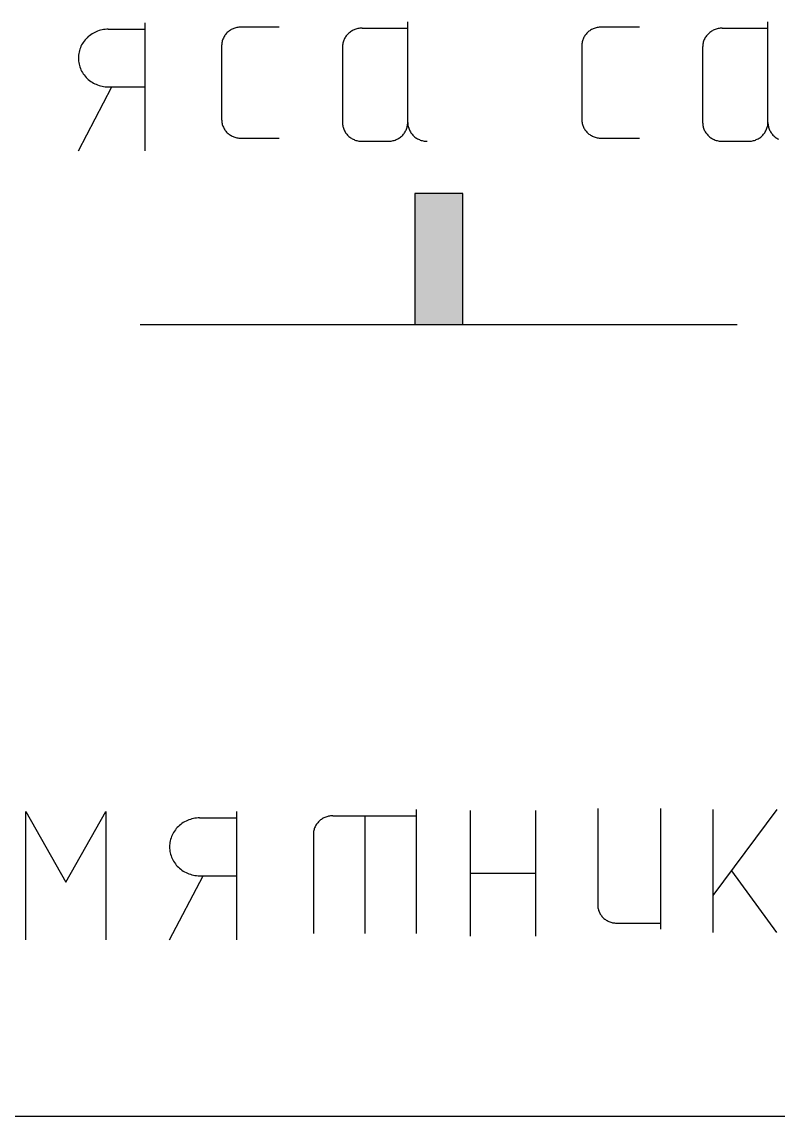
# Model space of a CAD drawing. Extents: x 8646 to 18206, y -17605 to -192.
# Drawn here: x 11109.329 to 11112.406, y -9044.79 to -9040.341 of the extents above; entities that cross this region are included whole.
import ezdxf

# ---------------------------------------------------------------- set-up
doc = ezdxf.new("R2010")
doc.units = 0
doc.layers.get('0').update_dxf_attribs({"linetype": 'CONTINUOUS'})

msp = doc.modelspace()

# ---------------------------------------------------------------- hatches: boundary and pattern name
at = {"linetype": 'CONTINUOUS'}
msp.add_hatch(color=8, dxfattribs=at).paths.add_polyline_path([(11110.9275, -9041.5719), (11110.9275, -9041.0387), (11111.1231, -9041.0387), (11111.1231, -9041.5719)])

# ---------------------------------------------------------------- linework, layer by layer
at = {"color": 8, "linetype": 'CONTINUOUS'}
for p, q in [((11109.8299, -9040.3453), (11109.8299, -9040.8657)), ((11110.1961, -9040.3665), (11110.1922, -9040.3678)), ((11110.2001, -9040.3654), (11110.1961, -9040.3665)), ((11110.2041, -9040.3645), (11110.2001, -9040.3654)), ((11110.208, -9040.3638), (11110.2041, -9040.3645)), ((11110.2121, -9040.3632), (11110.208, -9040.3638)), ((11110.2162, -9040.3629), (11110.2121, -9040.3632)), ((11110.2203, -9040.3628), (11110.2162, -9040.3629)), ((11110.3767, -9040.3628), (11110.2203, -9040.3628)), ((11110.7048, -9040.3674), (11110.7006, -9040.368)), ((11110.7089, -9040.3671), (11110.7048, -9040.3674)), ((11110.7131, -9040.367), (11110.7089, -9040.3671)), ((11110.7131, -9040.367), (11110.8991, -9040.367)), ((11110.8991, -9040.7502), (11110.8991, -9040.3414)), ((11111.6615, -9040.3665), (11111.6576, -9040.3678)), ((11111.6655, -9040.3654), (11111.6615, -9040.3665)), ((11111.6695, -9040.3645), (11111.6655, -9040.3654)), ((11111.6734, -9040.3638), (11111.6695, -9040.3645)), ((11111.6775, -9040.3632), (11111.6734, -9040.3638)), ((11111.6816, -9040.3629), (11111.6775, -9040.3632)), ((11111.6857, -9040.3628), (11111.6816, -9040.3629)), ((11111.8421, -9040.3628), (11111.6857, -9040.3628)), ((11112.1702, -9040.3674), (11112.166, -9040.368)), ((11112.1743, -9040.3671), (11112.1702, -9040.3674)), ((11112.1785, -9040.367), (11112.1743, -9040.3671)), ((11112.1785, -9040.367), (11112.3645, -9040.367)), ((11112.3645, -9040.7502), (11112.3645, -9040.3414)), ((11109.5905, -9040.4101), (11109.5863, -9040.4147)), ((11109.5949, -9040.4057), (11109.5905, -9040.4101)), ((11109.5995, -9040.4015), (11109.5949, -9040.4057)), ((11109.6043, -9040.3975), (11109.5995, -9040.4015)), ((11109.6094, -9040.3937), (11109.6043, -9040.3975)), ((11109.6147, -9040.3903), (11109.6094, -9040.3937)), ((11109.6201, -9040.3871), (11109.6147, -9040.3903)), ((11109.6258, -9040.384), (11109.6201, -9040.3871)), ((11109.6314, -9040.3815), (11109.6258, -9040.384)), ((11109.6374, -9040.3791), (11109.6314, -9040.3815)), ((11109.6434, -9040.3771), (11109.6374, -9040.3791)), ((11109.6495, -9040.3754), (11109.6434, -9040.3771)), ((11109.6556, -9040.3739), (11109.6495, -9040.3754)), ((11109.6619, -9040.3727), (11109.6556, -9040.3739)), ((11109.6683, -9040.3719), (11109.6619, -9040.3727)), ((11109.6746, -9040.3715), (11109.6683, -9040.3719)), ((11109.681, -9040.3713), (11109.6746, -9040.3715)), ((11109.6805, -9040.3711), (11109.829, -9040.3711)), ((11110.1473, -9040.4111), (11110.1459, -9040.4148)), ((11110.1489, -9040.4074), (11110.1473, -9040.4111)), ((11110.1506, -9040.4039), (11110.1489, -9040.4074)), ((11110.1525, -9040.4004), (11110.1506, -9040.4039)), ((11110.1548, -9040.3971), (11110.1525, -9040.4004)), ((11110.157, -9040.3938), (11110.1548, -9040.3971)), ((11110.1595, -9040.3907), (11110.157, -9040.3938)), ((11110.1622, -9040.3877), (11110.1595, -9040.3907)), ((11110.165, -9040.3848), (11110.1622, -9040.3877)), ((11110.1679, -9040.3822), (11110.165, -9040.3848)), ((11110.1711, -9040.3795), (11110.1679, -9040.3822)), ((11110.1743, -9040.3772), (11110.1711, -9040.3795)), ((11110.1777, -9040.375), (11110.1743, -9040.3772)), ((11110.1812, -9040.3728), (11110.1777, -9040.375)), ((11110.1848, -9040.371), (11110.1812, -9040.3728)), ((11110.1885, -9040.3694), (11110.1848, -9040.371)), ((11110.1922, -9040.3678), (11110.1885, -9040.3694)), ((11110.6421, -9040.4089), (11110.6403, -9040.4125)), ((11110.6441, -9040.4054), (11110.6421, -9040.4089)), ((11110.6463, -9040.402), (11110.6441, -9040.4054)), ((11110.6487, -9040.3986), (11110.6463, -9040.402)), ((11110.6512, -9040.3955), (11110.6487, -9040.3986)), ((11110.6539, -9040.3924), (11110.6512, -9040.3955)), ((11110.6568, -9040.3895), (11110.6539, -9040.3924)), ((11110.6598, -9040.3868), (11110.6568, -9040.3895)), ((11110.663, -9040.3841), (11110.6598, -9040.3868)), ((11110.6663, -9040.3816), (11110.663, -9040.3841)), ((11110.6697, -9040.3795), (11110.6663, -9040.3816)), ((11110.6734, -9040.3773), (11110.6697, -9040.3795)), ((11110.6769, -9040.3754), (11110.6734, -9040.3773)), ((11110.6808, -9040.3737), (11110.6769, -9040.3754)), ((11110.6845, -9040.3721), (11110.6808, -9040.3737)), ((11110.6885, -9040.3708), (11110.6845, -9040.3721)), ((11110.6925, -9040.3696), (11110.6885, -9040.3708)), ((11110.6966, -9040.3687), (11110.6925, -9040.3696)), ((11110.7006, -9040.368), (11110.6966, -9040.3687)), ((11111.6127, -9040.4111), (11111.6113, -9040.4148)), ((11111.6143, -9040.4074), (11111.6127, -9040.4111)), ((11111.616, -9040.4039), (11111.6143, -9040.4074)), ((11111.6179, -9040.4004), (11111.616, -9040.4039)), ((11111.6201, -9040.3971), (11111.6179, -9040.4004)), ((11111.6224, -9040.3938), (11111.6201, -9040.3971)), ((11111.6249, -9040.3907), (11111.6224, -9040.3938)), ((11111.6276, -9040.3877), (11111.6249, -9040.3907)), ((11111.6304, -9040.3848), (11111.6276, -9040.3877)), ((11111.6333, -9040.3822), (11111.6304, -9040.3848)), ((11111.6365, -9040.3795), (11111.6333, -9040.3822)), ((11111.6397, -9040.3772), (11111.6365, -9040.3795)), ((11111.6431, -9040.375), (11111.6397, -9040.3772)), ((11111.6466, -9040.3728), (11111.6431, -9040.375)), ((11111.6502, -9040.371), (11111.6466, -9040.3728)), ((11111.6539, -9040.3694), (11111.6502, -9040.371)), ((11111.6576, -9040.3678), (11111.6539, -9040.3694)), ((11112.1075, -9040.4089), (11112.1057, -9040.4125)), ((11112.1095, -9040.4054), (11112.1075, -9040.4089)), ((11112.1117, -9040.402), (11112.1095, -9040.4054)), ((11112.1141, -9040.3986), (11112.1117, -9040.402)), ((11112.1166, -9040.3955), (11112.1141, -9040.3986)), ((11112.1193, -9040.3924), (11112.1166, -9040.3955)), ((11112.1222, -9040.3895), (11112.1193, -9040.3924)), ((11112.1252, -9040.3868), (11112.1222, -9040.3895)), ((11112.1284, -9040.3841), (11112.1252, -9040.3868)), ((11112.1317, -9040.3816), (11112.1284, -9040.3841)), ((11112.1351, -9040.3795), (11112.1317, -9040.3816)), ((11112.1388, -9040.3773), (11112.1351, -9040.3795)), ((11112.1423, -9040.3754), (11112.1388, -9040.3773)), ((11112.1462, -9040.3737), (11112.1423, -9040.3754)), ((11112.1499, -9040.3721), (11112.1462, -9040.3737)), ((11112.1539, -9040.3708), (11112.1499, -9040.3721)), ((11112.1579, -9040.3696), (11112.1539, -9040.3708)), ((11112.1619, -9040.3687), (11112.1579, -9040.3696)), ((11112.166, -9040.368), (11112.1619, -9040.3687)), ((11109.5652, -9040.4522), (11109.5634, -9040.4581)), ((11109.5673, -9040.4465), (11109.5652, -9040.4522)), ((11109.5698, -9040.4408), (11109.5673, -9040.4465)), ((11109.5725, -9040.4354), (11109.5698, -9040.4408)), ((11109.5755, -9040.4299), (11109.5725, -9040.4354)), ((11109.5789, -9040.4247), (11109.5755, -9040.4299)), ((11109.5825, -9040.4196), (11109.5789, -9040.4247)), ((11109.5863, -9040.4147), (11109.5825, -9040.4196)), ((11110.1422, -9040.434), (11110.1421, -9040.438)), ((11110.1421, -9040.438), (11110.1421, -9040.7389)), ((11110.1425, -9040.4301), (11110.1422, -9040.434)), ((11110.143, -9040.4262), (11110.1425, -9040.4301)), ((11110.1438, -9040.4224), (11110.143, -9040.4262)), ((11110.1448, -9040.4185), (11110.1438, -9040.4224)), ((11110.1459, -9040.4148), (11110.1448, -9040.4185)), ((11110.6336, -9040.4396), (11110.6334, -9040.4437)), ((11110.6334, -9040.4437), (11110.6334, -9040.7502)), ((11110.6339, -9040.4357), (11110.6336, -9040.4396)), ((11110.6344, -9040.4317), (11110.6339, -9040.4357)), ((11110.6352, -9040.4277), (11110.6344, -9040.4317)), ((11110.6362, -9040.4239), (11110.6352, -9040.4277)), ((11110.6373, -9040.42), (11110.6362, -9040.4239)), ((11110.6388, -9040.4162), (11110.6373, -9040.42)), ((11110.6403, -9040.4125), (11110.6388, -9040.4162)), ((11111.6076, -9040.434), (11111.6075, -9040.438)), ((11111.6075, -9040.438), (11111.6075, -9040.7389)), ((11111.6079, -9040.4301), (11111.6076, -9040.434)), ((11111.6084, -9040.4262), (11111.6079, -9040.4301)), ((11111.6092, -9040.4224), (11111.6084, -9040.4262)), ((11111.6102, -9040.4185), (11111.6092, -9040.4224)), ((11111.6113, -9040.4148), (11111.6102, -9040.4185)), ((11112.099, -9040.4396), (11112.0988, -9040.4437)), ((11112.0988, -9040.4437), (11112.0988, -9040.7502)), ((11112.0993, -9040.4357), (11112.099, -9040.4396)), ((11112.0998, -9040.4317), (11112.0993, -9040.4357)), ((11112.1006, -9040.4277), (11112.0998, -9040.4317)), ((11112.1016, -9040.4239), (11112.1006, -9040.4277)), ((11112.1027, -9040.42), (11112.1016, -9040.4239)), ((11112.1042, -9040.4162), (11112.1027, -9040.42)), ((11112.1057, -9040.4125), (11112.1042, -9040.4162)), ((11109.5594, -9040.4823), (11109.5592, -9040.4884)), ((11109.5592, -9040.4884), (11109.5594, -9040.4946)), ((11109.5599, -9040.4763), (11109.5594, -9040.4823)), ((11109.5594, -9040.4946), (11109.5599, -9040.5006)), ((11109.5607, -9040.4702), (11109.5599, -9040.4763)), ((11109.5599, -9040.5006), (11109.5607, -9040.5068)), ((11109.5619, -9040.4642), (11109.5607, -9040.4702)), ((11109.5634, -9040.4581), (11109.5619, -9040.4642)), ((11109.5607, -9040.5068), (11109.5619, -9040.5128)), ((11109.5619, -9040.5128), (11109.5634, -9040.5188)), ((11109.5634, -9040.5188), (11109.5652, -9040.5246)), ((11109.5652, -9040.5246), (11109.5673, -9040.5304)), ((11109.5673, -9040.5304), (11109.5698, -9040.536)), ((11109.5698, -9040.536), (11109.5725, -9040.5415)), ((11109.5725, -9040.5415), (11109.5755, -9040.547)), ((11109.5755, -9040.547), (11109.5789, -9040.5522)), ((11109.5789, -9040.5522), (11109.5825, -9040.5573)), ((11109.5825, -9040.5573), (11109.5863, -9040.5621)), ((11109.5863, -9040.5621), (11109.5905, -9040.5669)), ((11109.5905, -9040.5669), (11109.5949, -9040.5712)), ((11109.5949, -9040.5712), (11109.5995, -9040.5754)), ((11109.5995, -9040.5754), (11109.6043, -9040.5794)), ((11109.6043, -9040.5794), (11109.6094, -9040.5832)), ((11109.6094, -9040.5832), (11109.6147, -9040.5866)), ((11109.6147, -9040.5866), (11109.6201, -9040.5899)), ((11109.6201, -9040.5899), (11109.6258, -9040.5928)), ((11109.5592, -9040.8657), (11109.6946, -9040.6056)), ((11109.6258, -9040.5928), (11109.6314, -9040.5953)), ((11109.6314, -9040.5953), (11109.6374, -9040.5978)), ((11109.6374, -9040.5978), (11109.6434, -9040.5998)), ((11109.6434, -9040.5998), (11109.6495, -9040.6016)), ((11109.6495, -9040.6016), (11109.6556, -9040.603)), ((11109.6556, -9040.603), (11109.6619, -9040.6041)), ((11109.6619, -9040.6041), (11109.6683, -9040.6049)), ((11109.6683, -9040.6049), (11109.6746, -9040.6054)), ((11109.6746, -9040.6054), (11109.681, -9040.6056)), ((11109.68, -9040.6058), (11109.8308, -9040.6058)), ((11110.1421, -9040.7389), (11110.1422, -9040.7428)), ((11110.1422, -9040.7428), (11110.1425, -9040.7467)), ((11110.1425, -9040.7467), (11110.143, -9040.7506)), ((11110.143, -9040.7506), (11110.1438, -9040.7545)), ((11110.1438, -9040.7545), (11110.1448, -9040.7583)), ((11110.1448, -9040.7583), (11110.1459, -9040.7621)), ((11110.1459, -9040.7621), (11110.1473, -9040.7658)), ((11110.1473, -9040.7658), (11110.1489, -9040.7695)), ((11110.6334, -9040.7502), (11110.6336, -9040.7542)), ((11110.6336, -9040.7542), (11110.6339, -9040.7582)), ((11110.6339, -9040.7582), (11110.6344, -9040.7622)), ((11110.6344, -9040.7622), (11110.6352, -9040.7661)), ((11110.6352, -9040.7661), (11110.6362, -9040.77)), ((11110.8963, -9040.77), (11110.8973, -9040.7661)), ((11110.8973, -9040.7661), (11110.8981, -9040.7622)), ((11110.8981, -9040.7622), (11110.8987, -9040.7582)), ((11110.8987, -9040.7582), (11110.899, -9040.7542)), ((11110.899, -9040.7542), (11110.8991, -9040.7502)), ((11110.8991, -9040.7502), (11110.8992, -9040.7542)), ((11110.8992, -9040.7542), (11110.8995, -9040.7582)), ((11110.8995, -9040.7582), (11110.9, -9040.7622)), ((11110.9, -9040.7622), (11110.9009, -9040.7661)), ((11110.9009, -9040.7661), (11110.9018, -9040.77)), ((11111.6075, -9040.7389), (11111.6076, -9040.7428)), ((11111.6076, -9040.7428), (11111.6079, -9040.7467)), ((11111.6079, -9040.7467), (11111.6084, -9040.7506)), ((11111.6084, -9040.7506), (11111.6092, -9040.7545)), ((11111.6092, -9040.7545), (11111.6102, -9040.7583)), ((11111.6102, -9040.7583), (11111.6113, -9040.7621)), ((11111.6113, -9040.7621), (11111.6127, -9040.7658)), ((11111.6127, -9040.7658), (11111.6143, -9040.7695)), ((11112.0988, -9040.7502), (11112.099, -9040.7542)), ((11112.099, -9040.7542), (11112.0993, -9040.7582)), ((11112.0993, -9040.7582), (11112.0998, -9040.7622)), ((11112.0998, -9040.7622), (11112.1006, -9040.7661)), ((11112.1006, -9040.7661), (11112.1016, -9040.77)), ((11112.3617, -9040.77), (11112.3627, -9040.7661)), ((11112.3627, -9040.7661), (11112.3635, -9040.7622)), ((11112.3635, -9040.7622), (11112.3641, -9040.7582)), ((11112.3641, -9040.7582), (11112.3644, -9040.7542)), ((11112.3644, -9040.7542), (11112.3645, -9040.7502)), ((11112.3645, -9040.7502), (11112.3646, -9040.7542)), ((11112.3646, -9040.7542), (11112.3649, -9040.7582)), ((11112.3649, -9040.7582), (11112.3654, -9040.7622)), ((11112.3654, -9040.7622), (11112.3663, -9040.7661)), ((11112.3663, -9040.7661), (11112.3672, -9040.77)), ((11110.1489, -9040.7695), (11110.1506, -9040.773)), ((11110.1506, -9040.773), (11110.1525, -9040.7765)), ((11110.1525, -9040.7765), (11110.1548, -9040.7798)), ((11110.1548, -9040.7798), (11110.157, -9040.7831)), ((11110.157, -9040.7831), (11110.1595, -9040.7862)), ((11110.1595, -9040.7862), (11110.1622, -9040.7892)), ((11110.1622, -9040.7892), (11110.165, -9040.7921)), ((11110.165, -9040.7921), (11110.1679, -9040.7947)), ((11110.1679, -9040.7947), (11110.1711, -9040.7973)), ((11110.1711, -9040.7973), (11110.1743, -9040.7997)), ((11110.1743, -9040.7997), (11110.1777, -9040.802)), ((11110.1777, -9040.802), (11110.1812, -9040.8039)), ((11110.1812, -9040.8039), (11110.1848, -9040.806)), ((11110.1848, -9040.806), (11110.1885, -9040.8076)), ((11110.1885, -9040.8076), (11110.1922, -9040.8091)), ((11110.1922, -9040.8091), (11110.1961, -9040.8104)), ((11110.1961, -9040.8104), (11110.2001, -9040.8116)), ((11110.2001, -9040.8116), (11110.2041, -9040.8124)), ((11110.6362, -9040.77), (11110.6373, -9040.7738)), ((11110.6373, -9040.7738), (11110.6388, -9040.7777)), ((11110.6388, -9040.7777), (11110.6403, -9040.7814)), ((11110.6403, -9040.7814), (11110.6421, -9040.785)), ((11110.6421, -9040.785), (11110.6441, -9040.7885)), ((11110.6441, -9040.7885), (11110.6463, -9040.7919)), ((11110.6463, -9040.7919), (11110.6487, -9040.7953)), ((11110.6487, -9040.7953), (11110.6512, -9040.7984)), ((11110.6512, -9040.7984), (11110.6539, -9040.8015)), ((11110.6539, -9040.8015), (11110.6568, -9040.8044)), ((11110.6568, -9040.8044), (11110.6598, -9040.8071)), ((11110.6598, -9040.8071), (11110.663, -9040.8098)), ((11110.663, -9040.8098), (11110.6663, -9040.8122)), ((11110.6663, -9040.8122), (11110.6697, -9040.8144)), ((11110.8628, -9040.8144), (11110.8662, -9040.8122)), ((11110.8662, -9040.8122), (11110.8695, -9040.8098)), ((11110.8695, -9040.8098), (11110.8728, -9040.8071)), ((11110.8728, -9040.8071), (11110.8758, -9040.8044)), ((11110.8758, -9040.8044), (11110.8787, -9040.8015)), ((11110.8787, -9040.8015), (11110.8813, -9040.7984)), ((11110.8813, -9040.7984), (11110.8839, -9040.7953)), ((11110.8839, -9040.7953), (11110.8862, -9040.7919)), ((11110.8862, -9040.7919), (11110.8884, -9040.7885)), ((11110.8884, -9040.7885), (11110.8904, -9040.785)), ((11110.8904, -9040.785), (11110.8921, -9040.7814)), ((11110.8921, -9040.7814), (11110.8938, -9040.7777)), ((11110.8938, -9040.7777), (11110.8952, -9040.7738)), ((11110.8952, -9040.7738), (11110.8963, -9040.77)), ((11110.9018, -9040.77), (11110.903, -9040.7738)), ((11110.903, -9040.7738), (11110.9045, -9040.7777)), ((11110.9045, -9040.7777), (11110.9059, -9040.7814)), ((11110.9059, -9040.7814), (11110.9077, -9040.785)), ((11110.9077, -9040.785), (11110.9097, -9040.7885)), ((11110.9097, -9040.7885), (11110.9119, -9040.7919)), ((11110.9119, -9040.7919), (11110.9143, -9040.7953)), ((11110.9143, -9040.7953), (11110.9168, -9040.7984)), ((11110.9168, -9040.7984), (11110.9196, -9040.8015)), ((11110.9196, -9040.8015), (11110.9225, -9040.8044)), ((11110.9225, -9040.8044), (11110.9254, -9040.8071)), ((11110.9254, -9040.8071), (11110.9286, -9040.8098)), ((11110.9286, -9040.8098), (11110.9319, -9040.8122)), ((11110.9319, -9040.8122), (11110.9354, -9040.8144)), ((11111.6143, -9040.7695), (11111.616, -9040.773)), ((11111.616, -9040.773), (11111.6179, -9040.7765)), ((11111.6179, -9040.7765), (11111.6201, -9040.7798)), ((11111.6201, -9040.7798), (11111.6224, -9040.7831)), ((11111.6224, -9040.7831), (11111.6249, -9040.7862)), ((11111.6249, -9040.7862), (11111.6276, -9040.7892)), ((11111.6276, -9040.7892), (11111.6304, -9040.7921)), ((11111.6304, -9040.7921), (11111.6333, -9040.7947)), ((11111.6333, -9040.7947), (11111.6365, -9040.7973)), ((11111.6365, -9040.7973), (11111.6397, -9040.7997)), ((11111.6397, -9040.7997), (11111.6431, -9040.802)), ((11111.6431, -9040.802), (11111.6466, -9040.8039)), ((11111.6466, -9040.8039), (11111.6502, -9040.806)), ((11111.6502, -9040.806), (11111.6539, -9040.8076)), ((11111.6539, -9040.8076), (11111.6576, -9040.8091)), ((11111.6576, -9040.8091), (11111.6615, -9040.8104)), ((11111.6615, -9040.8104), (11111.6655, -9040.8116)), ((11111.6655, -9040.8116), (11111.6695, -9040.8124)), ((11112.1016, -9040.77), (11112.1027, -9040.7738)), ((11112.1027, -9040.7738), (11112.1042, -9040.7777)), ((11112.1042, -9040.7777), (11112.1057, -9040.7814)), ((11112.1057, -9040.7814), (11112.1075, -9040.785)), ((11112.1075, -9040.785), (11112.1095, -9040.7885)), ((11112.1095, -9040.7885), (11112.1117, -9040.7919)), ((11112.1117, -9040.7919), (11112.1141, -9040.7953)), ((11112.1141, -9040.7953), (11112.1166, -9040.7984)), ((11112.1166, -9040.7984), (11112.1193, -9040.8015)), ((11112.1193, -9040.8015), (11112.1222, -9040.8044)), ((11112.1222, -9040.8044), (11112.1252, -9040.8071)), ((11112.1252, -9040.8071), (11112.1284, -9040.8098)), ((11112.1284, -9040.8098), (11112.1317, -9040.8122)), ((11112.1317, -9040.8122), (11112.1351, -9040.8144)), ((11112.3282, -9040.8144), (11112.3316, -9040.8122)), ((11112.3316, -9040.8122), (11112.3349, -9040.8098)), ((11112.3349, -9040.8098), (11112.3382, -9040.8071)), ((11112.3382, -9040.8071), (11112.3412, -9040.8044)), ((11112.3412, -9040.8044), (11112.3441, -9040.8015)), ((11112.3441, -9040.8015), (11112.3467, -9040.7984)), ((11112.3467, -9040.7984), (11112.3493, -9040.7953)), ((11112.3493, -9040.7953), (11112.3516, -9040.7919)), ((11112.3516, -9040.7919), (11112.3538, -9040.7885)), ((11112.3538, -9040.7885), (11112.3558, -9040.785)), ((11112.3558, -9040.785), (11112.3575, -9040.7814)), ((11112.3575, -9040.7814), (11112.3592, -9040.7777)), ((11112.3592, -9040.7777), (11112.3606, -9040.7738)), ((11112.3606, -9040.7738), (11112.3617, -9040.77)), ((11112.3672, -9040.77), (11112.3684, -9040.7738)), ((11112.3684, -9040.7738), (11112.3698, -9040.7777)), ((11112.3698, -9040.7777), (11112.3713, -9040.7814)), ((11112.3713, -9040.7814), (11112.3731, -9040.785)), ((11112.3731, -9040.785), (11112.3751, -9040.7885)), ((11112.3751, -9040.7885), (11112.3773, -9040.7919)), ((11112.3773, -9040.7919), (11112.3797, -9040.7953)), ((11112.3797, -9040.7953), (11112.3822, -9040.7984)), ((11112.3822, -9040.7984), (11112.385, -9040.8015)), ((11112.385, -9040.8015), (11112.3878, -9040.8044)), ((11112.3878, -9040.8044), (11112.3908, -9040.8071)), ((11112.3908, -9040.8071), (11112.394, -9040.8098)), ((11112.394, -9040.8098), (11112.3973, -9040.8122)), ((11112.3973, -9040.8122), (11112.4008, -9040.8144)), ((11110.2041, -9040.8124), (11110.208, -9040.8132)), ((11110.208, -9040.8132), (11110.2121, -9040.8136)), ((11110.2121, -9040.8136), (11110.2162, -9040.814)), ((11110.2162, -9040.814), (11110.2203, -9040.814)), ((11110.2203, -9040.814), (11110.3767, -9040.814)), ((11110.6697, -9040.8144), (11110.6734, -9040.8165)), ((11110.6734, -9040.8165), (11110.6769, -9040.8185)), ((11110.6769, -9040.8185), (11110.6808, -9040.8202)), ((11110.6808, -9040.8202), (11110.6845, -9040.8217)), ((11110.6845, -9040.8217), (11110.6885, -9040.8231)), ((11110.6885, -9040.8231), (11110.6925, -9040.8243)), ((11110.6925, -9040.8243), (11110.6966, -9040.8252)), ((11110.6966, -9040.8252), (11110.7006, -9040.8259)), ((11110.7006, -9040.8259), (11110.7048, -9040.8264)), ((11110.7048, -9040.8264), (11110.7089, -9040.8268)), ((11110.7089, -9040.8268), (11110.7131, -9040.8269)), ((11110.7131, -9040.8269), (11110.8194, -9040.8269)), ((11110.8194, -9040.8269), (11110.8236, -9040.8268)), ((11110.8236, -9040.8268), (11110.8278, -9040.8264)), ((11110.8278, -9040.8264), (11110.8319, -9040.8259)), ((11110.8319, -9040.8259), (11110.836, -9040.8252)), ((11110.836, -9040.8252), (11110.84, -9040.8243)), ((11110.84, -9040.8243), (11110.844, -9040.8231)), ((11110.844, -9040.8231), (11110.848, -9040.8217)), ((11110.848, -9040.8217), (11110.8518, -9040.8202)), ((11110.8518, -9040.8202), (11110.8556, -9040.8185)), ((11110.8556, -9040.8185), (11110.8592, -9040.8165)), ((11110.8592, -9040.8165), (11110.8628, -9040.8144)), ((11110.9354, -9040.8144), (11110.939, -9040.8165)), ((11110.939, -9040.8165), (11110.9427, -9040.8185)), ((11110.9427, -9040.8185), (11110.9464, -9040.8202)), ((11110.9464, -9040.8202), (11110.9502, -9040.8217)), ((11110.9502, -9040.8217), (11110.9541, -9040.8231)), ((11110.9541, -9040.8231), (11110.9582, -9040.8243)), ((11110.9582, -9040.8243), (11110.9622, -9040.8252)), ((11110.9622, -9040.8252), (11110.9663, -9040.8259)), ((11110.9663, -9040.8259), (11110.9705, -9040.8264)), ((11110.9705, -9040.8264), (11110.9745, -9040.8268)), ((11110.9745, -9040.8268), (11110.9787, -9040.8269)), ((11111.6695, -9040.8124), (11111.6734, -9040.8132)), ((11111.6734, -9040.8132), (11111.6775, -9040.8136)), ((11111.6775, -9040.8136), (11111.6816, -9040.814)), ((11111.6816, -9040.814), (11111.6857, -9040.814)), ((11111.6857, -9040.814), (11111.8421, -9040.814)), ((11112.1351, -9040.8144), (11112.1388, -9040.8165)), ((11112.1388, -9040.8165), (11112.1423, -9040.8185)), ((11112.1423, -9040.8185), (11112.1462, -9040.8202)), ((11112.1462, -9040.8202), (11112.1499, -9040.8217)), ((11112.1499, -9040.8217), (11112.1539, -9040.8231)), ((11112.1539, -9040.8231), (11112.1579, -9040.8243)), ((11112.1579, -9040.8243), (11112.1619, -9040.8252)), ((11112.1619, -9040.8252), (11112.166, -9040.8259)), ((11112.166, -9040.8259), (11112.1702, -9040.8264)), ((11112.1702, -9040.8264), (11112.1743, -9040.8268)), ((11112.1743, -9040.8268), (11112.1785, -9040.8269)), ((11112.1785, -9040.8269), (11112.2848, -9040.8269)), ((11112.2848, -9040.8269), (11112.289, -9040.8268)), ((11112.289, -9040.8268), (11112.2931, -9040.8264)), ((11112.2931, -9040.8264), (11112.2973, -9040.8259)), ((11112.2973, -9040.8259), (11112.3014, -9040.8252)), ((11112.3014, -9040.8252), (11112.3054, -9040.8243)), ((11112.3054, -9040.8243), (11112.3094, -9040.8231)), ((11112.3094, -9040.8231), (11112.3134, -9040.8217)), ((11112.3134, -9040.8217), (11112.3172, -9040.8202)), ((11112.3172, -9040.8202), (11112.321, -9040.8185)), ((11112.321, -9040.8185), (11112.3246, -9040.8165)), ((11112.3246, -9040.8165), (11112.3282, -9040.8144)), ((11112.4008, -9040.8144), (11112.4044, -9040.8165)), ((11112.4044, -9040.8165), (11112.4081, -9040.8185)), ((11111.1231, -9041.0387), (11110.9275, -9041.0387)), ((11110.9275, -9041.0387), (11110.9275, -9041.5719)), ((11111.1231, -9041.5719), (11111.1231, -9041.0387)), ((11109.811, -9041.5719), (11112.2396, -9041.5719)), ((11110.9275, -9041.5719), (11111.1231, -9041.5719)), ((11109.3455, -9044.0738), (11109.3455, -9043.5516)), ((11109.3455, -9043.5516), (11109.5084, -9043.8389)), ((11109.5084, -9043.8389), (11109.6714, -9043.5516)), ((11109.6714, -9043.5516), (11109.6714, -9044.0738)), ((11110.2019, -9043.5516), (11110.2019, -9044.0738)), ((11110.5814, -9043.5702), (11110.5774, -9043.5709)), ((11110.5855, -9043.5696), (11110.5814, -9043.5702)), ((11110.5896, -9043.5693), (11110.5855, -9043.5696)), ((11110.5937, -9043.5692), (11110.5896, -9043.5693)), ((11110.5937, -9043.5692), (11110.9339, -9043.5692)), ((11110.7245, -9043.5692), (11110.7245, -9044.0472)), ((11110.9339, -9043.544), (11110.9339, -9044.0472)), ((11111.1536, -9043.5472), (11111.1536, -9044.0585)), ((11111.4194, -9043.5472), (11111.4194, -9044.0585)), ((11111.6721, -9043.539), (11111.6721, -9043.9317)), ((11111.9273, -9043.539), (11111.9273, -9044.0299)), ((11112.14, -9043.543), (11112.14, -9044.0439)), ((11112.4003, -9043.543), (11112.14, -9043.8937)), ((11109.9661, -9043.6123), (11109.9617, -9043.6167)), ((11109.9708, -9043.608), (11109.9661, -9043.6123)), ((11109.9756, -9043.604), (11109.9708, -9043.608)), ((11109.9807, -9043.6002), (11109.9756, -9043.604)), ((11109.9861, -9043.5968), (11109.9807, -9043.6002)), ((11109.9915, -9043.5936), (11109.9861, -9043.5968)), ((11109.9971, -9043.5905), (11109.9915, -9043.5936)), ((11110.0028, -9043.588), (11109.9971, -9043.5905)), ((11110.0088, -9043.5856), (11110.0028, -9043.588)), ((11110.0148, -9043.5836), (11110.0088, -9043.5856)), ((11110.021, -9043.5819), (11110.0148, -9043.5836)), ((11110.0271, -9043.5803), (11110.021, -9043.5819)), ((11110.0334, -9043.5792), (11110.0271, -9043.5803)), ((11110.0398, -9043.5784), (11110.0334, -9043.5792)), ((11110.0462, -9043.5779), (11110.0398, -9043.5784)), ((11110.0525, -9043.5778), (11110.0462, -9043.5779)), ((11110.0521, -9043.5776), (11110.201, -9043.5776)), ((11110.5221, -9043.614), (11110.5204, -9043.6176)), ((11110.5238, -9043.6104), (11110.5221, -9043.614)), ((11110.5257, -9043.6069), (11110.5238, -9043.6104)), ((11110.5279, -9043.6036), (11110.5257, -9043.6069)), ((11110.5302, -9043.6003), (11110.5279, -9043.6036)), ((11110.5327, -9043.5972), (11110.5302, -9043.6003)), ((11110.5354, -9043.5942), (11110.5327, -9043.5972)), ((11110.5382, -9043.5913), (11110.5354, -9043.5942)), ((11110.5411, -9043.5886), (11110.5382, -9043.5913)), ((11110.5443, -9043.586), (11110.5411, -9043.5886)), ((11110.5476, -9043.5836), (11110.5443, -9043.586)), ((11110.5509, -9043.5814), (11110.5476, -9043.5836)), ((11110.5545, -9043.5793), (11110.5509, -9043.5814)), ((11110.558, -9043.5774), (11110.5545, -9043.5793)), ((11110.5618, -9043.5758), (11110.558, -9043.5774)), ((11110.5655, -9043.5743), (11110.5618, -9043.5758)), ((11110.5694, -9043.5729), (11110.5655, -9043.5743)), ((11110.5734, -9043.5718), (11110.5694, -9043.5729)), ((11110.5774, -9043.5709), (11110.5734, -9043.5718)), ((11109.9364, -9043.659), (11109.9345, -9043.6649)), ((11109.9384, -9043.6532), (11109.9364, -9043.659)), ((11109.9409, -9043.6475), (11109.9384, -9043.6532)), ((11109.9437, -9043.642), (11109.9409, -9043.6475)), ((11109.9467, -9043.6366), (11109.9437, -9043.642)), ((11109.9501, -9043.6313), (11109.9467, -9043.6366)), ((11109.9537, -9043.6262), (11109.9501, -9043.6313)), ((11109.9576, -9043.6213), (11109.9537, -9043.6262)), ((11109.9617, -9043.6167), (11109.9576, -9043.6213)), ((11110.5154, -9043.6407), (11110.5152, -9043.6447)), ((11110.5152, -9043.6447), (11110.5152, -9044.0472)), ((11110.5156, -9043.6367), (11110.5154, -9043.6407)), ((11110.5161, -9043.6328), (11110.5156, -9043.6367)), ((11110.5169, -9043.629), (11110.5161, -9043.6328)), ((11110.5179, -9043.6251), (11110.5169, -9043.629)), ((11110.519, -9043.6214), (11110.5179, -9043.6251)), ((11110.5204, -9043.6176), (11110.519, -9043.6214)), ((11109.9305, -9043.6891), (11109.9304, -9043.6952)), ((11109.9304, -9043.6952), (11109.9305, -9043.7014)), ((11109.931, -9043.6831), (11109.9305, -9043.6891)), ((11109.9305, -9043.7014), (11109.931, -9043.7075)), ((11109.9319, -9043.677), (11109.931, -9043.6831)), ((11109.933, -9043.6709), (11109.9319, -9043.677)), ((11109.9345, -9043.6649), (11109.933, -9043.6709)), ((11109.931, -9043.7075), (11109.9319, -9043.7137)), ((11109.9319, -9043.7137), (11109.933, -9043.7197)), ((11109.933, -9043.7197), (11109.9345, -9043.7257)), ((11109.9345, -9043.7257), (11109.9364, -9043.7316)), ((11109.9364, -9043.7316), (11109.9384, -9043.7374)), ((11109.9384, -9043.7374), (11109.9409, -9043.743)), ((11109.9409, -9043.743), (11109.9437, -9043.7486)), ((11109.9437, -9043.7486), (11109.9467, -9043.754)), ((11109.9467, -9043.754), (11109.9501, -9043.7593)), ((11109.9501, -9043.7593), (11109.9537, -9043.7644)), ((11109.9537, -9043.7644), (11109.9576, -9043.7692)), ((11109.9576, -9043.7692), (11109.9617, -9043.774)), ((11109.9617, -9043.774), (11109.9661, -9043.7784)), ((11109.9661, -9043.7784), (11109.9708, -9043.7826)), ((11109.9708, -9043.7826), (11109.9756, -9043.7866)), ((11109.9756, -9043.7866), (11109.9807, -9043.7903)), ((11109.9807, -9043.7903), (11109.9861, -9043.7938)), ((11109.9304, -9044.0738), (11110.0662, -9043.8128)), ((11109.9861, -9043.7938), (11109.9915, -9043.7971)), ((11109.9915, -9043.7971), (11109.9971, -9043.8)), ((11109.9971, -9043.8), (11110.0028, -9043.8026)), ((11110.0028, -9043.8026), (11110.0088, -9043.805)), ((11110.0088, -9043.805), (11110.0148, -9043.807)), ((11110.0148, -9043.807), (11110.021, -9043.8088)), ((11110.021, -9043.8088), (11110.0271, -9043.8102)), ((11110.0271, -9043.8102), (11110.0334, -9043.8113)), ((11110.0334, -9043.8113), (11110.0398, -9043.8121)), ((11110.0398, -9043.8121), (11110.0462, -9043.8126)), ((11110.0462, -9043.8126), (11110.0525, -9043.8128)), ((11110.0516, -9043.813), (11110.2029, -9043.813)), ((11111.1536, -9043.8029), (11111.4194, -9043.8029)), ((11112.4003, -9044.0439), (11112.2181, -9043.7935)), ((11111.6721, -9043.9317), (11111.6723, -9043.9355)), ((11111.6723, -9043.9355), (11111.6725, -9043.9394)), ((11111.6725, -9043.9394), (11111.6731, -9043.9433)), ((11111.6731, -9043.9433), (11111.6738, -9043.9469)), ((11111.6738, -9043.9469), (11111.6748, -9043.9507)), ((11111.6748, -9043.9507), (11111.6758, -9043.9544)), ((11111.6758, -9043.9544), (11111.6773, -9043.9581)), ((11111.6773, -9043.9581), (11111.6788, -9043.9617)), ((11111.6788, -9043.9617), (11111.6805, -9043.9651)), ((11111.6805, -9043.9651), (11111.6823, -9043.9685)), ((11111.6823, -9043.9685), (11111.6845, -9043.9718)), ((11111.6845, -9043.9718), (11111.6868, -9043.975)), ((11111.6868, -9043.975), (11111.6892, -9043.978)), ((11111.6892, -9043.978), (11111.6918, -9043.9809)), ((11111.6918, -9043.9809), (11111.6946, -9043.9838)), ((11111.6946, -9043.9838), (11111.6974, -9043.9864)), ((11111.6974, -9043.9864), (11111.7005, -9043.9889)), ((11111.7005, -9043.9889), (11111.7037, -9043.9913)), ((11111.7037, -9043.9913), (11111.707, -9043.9934)), ((11111.707, -9043.9934), (11111.7105, -9043.9954)), ((11111.7105, -9043.9954), (11111.7139, -9043.9973)), ((11111.7139, -9043.9973), (11111.7176, -9043.9989)), ((11111.7176, -9043.9989), (11111.7212, -9044.0004)), ((11111.7212, -9044.0004), (11111.725, -9044.0017)), ((11111.725, -9044.0017), (11111.7288, -9044.0028)), ((11111.7288, -9044.0028), (11111.7327, -9044.0037)), ((11111.7327, -9044.0037), (11111.7367, -9044.0044)), ((11111.7367, -9044.0044), (11111.7407, -9044.0049)), ((11111.7407, -9044.0049), (11111.7447, -9044.0052)), ((11111.7447, -9044.0052), (11111.7487, -9044.0053)), ((11111.7487, -9044.0053), (11111.9273, -9044.0053)), ((11103.3348, -9044.79), (11121.9539, -9044.79))]:
    msp.add_line(p, q, dxfattribs=at)

doc.saveas('drawing.dxf')
